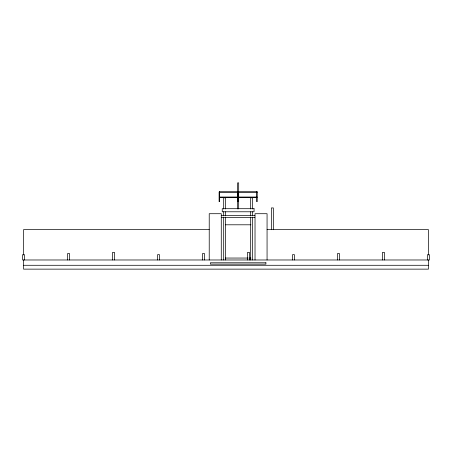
<?xml version="1.0" encoding="UTF-8"?>
<svg xmlns="http://www.w3.org/2000/svg" width="452" height="452" viewBox="0 0 452 452"><rect width="100%" height="100%" fill="white"/><g stroke="black" fill="none" stroke-linecap="round" stroke-linejoin="round"><path stroke-width="0.68" d="M221.435 215.446L254.855 215.446M221.435 217.565L254.855 217.565M225.345 224.797L250.95 224.797M209.225 229.616L23.566 229.616L23.566 255.035M267.064 229.616L428.434 229.616L428.434 255.035M225.345 258.052L248.182 258.052M249.566 258.052L250.95 258.052M23.566 265.284L428.434 265.284M428.434 259.979L428.434 269.138L23.566 269.138L23.566 259.979M427.473 259.979L427.473 254.679L429.4 254.679L429.4 259.979L22.6 259.979L22.6 254.679L24.527 254.679L24.527 259.979M384.415 259.979L384.415 252.363L382.488 252.363L382.488 259.979M339.429 259.979L339.429 253.521L337.503 253.521L337.503 259.979M294.444 259.979L294.444 254.679L292.517 254.679L292.517 259.979M273.33 229.735L273.33 207.926L271.403 207.926L271.403 229.735M267.064 259.979L267.064 213.711L255.018 213.711L255.018 259.979M252.606 208.982L252.606 197.801L250.679 197.801L250.679 208.982M252.606 211.773L252.606 215.966M252.606 217.367L252.606 259.979M250.679 211.773L250.679 215.966M250.679 217.367L250.679 259.979M249.459 259.979L249.459 252.363L247.526 252.363L247.526 259.979M238.679 208.926L238.679 182.862L237.616 182.862L237.616 208.926M225.616 208.982L225.616 197.801L223.689 197.801L223.689 208.982M225.616 211.773L225.616 215.966M225.616 217.367L225.616 259.979M223.689 211.773L223.689 215.966M223.689 217.367L223.689 259.979M221.277 259.979L221.277 213.711L209.225 213.711L209.225 259.979M204.473 259.979L204.473 253.521L202.541 253.521L202.541 259.979M159.483 259.979L159.483 254.679L157.556 254.679L157.556 259.979M114.497 259.979L114.497 252.363L112.571 252.363L112.571 259.979M69.512 259.979L69.512 253.521L67.585 253.521L67.585 259.979M256.945 191.733L219.35 191.733L219.35 192.309L256.945 192.309L256.945 191.733M219.587 192.021L219.107 192.021L219.107 201.66L219.587 201.66L219.587 192.021M238.385 192.021L237.905 192.021L237.905 201.66L238.385 201.66L238.385 192.021M257.182 192.021L256.702 192.021L256.702 201.66L257.182 201.66L257.182 192.021M256.945 197.032L219.35 197.032L219.35 197.609L256.945 197.609L256.945 197.032M254.052 208.694L222.243 208.694L222.243 211.779L254.052 211.779L254.052 208.694M265.912 262.776L210.383 262.776L210.383 264.126L265.912 264.126L265.912 262.776"/></g></svg>
